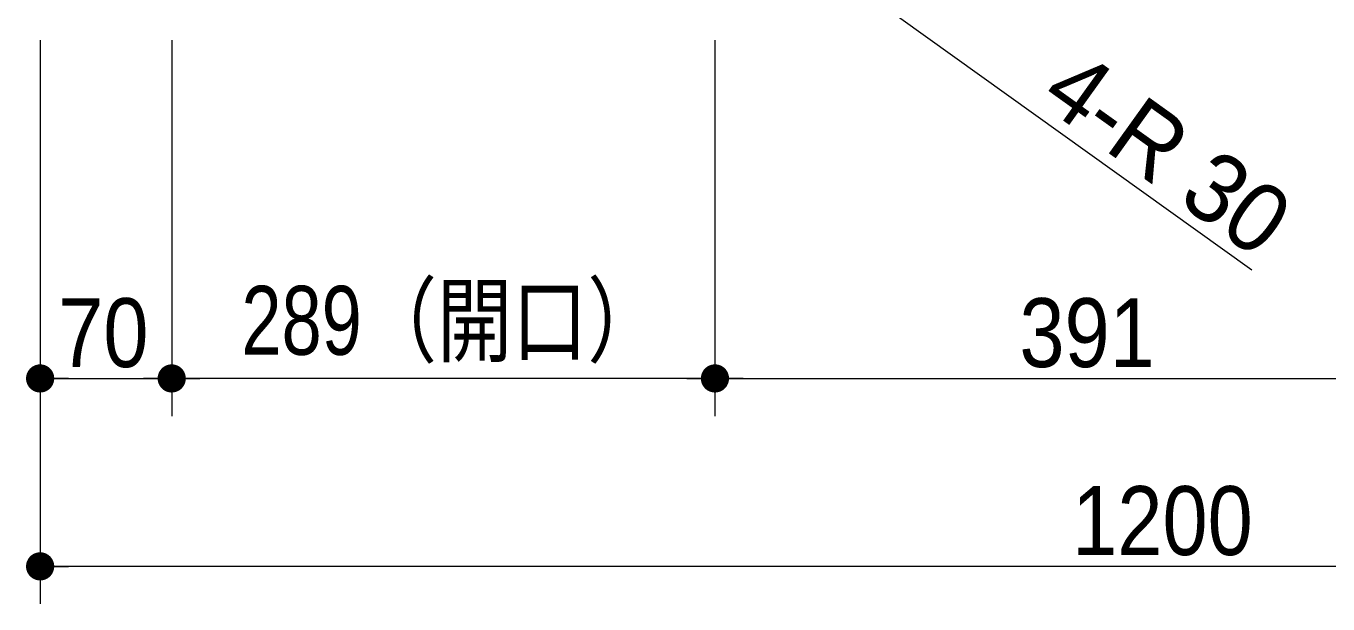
# Model space of a CAD drawing. Units: millimetres, scale not verified. Extents: x -6062 to 6062, y -3045 to 3045.
# Drawn here: x -2120 to -1427, y 545 to 852 of the extents above; entities that cross this region are included whole.
import ezdxf
from ezdxf.enums import TextEntityAlignment as Align

# ---------------------------------------------------------------- set-up
doc = ezdxf.new("R2010")
doc.units = ezdxf.units.MM
doc.header["$LTSCALE"] = 20
doc.header["$PDMODE"] = 32
doc.header["$PDSIZE"] = 10
for name, color, linetype, lineweight in [('0-2_2寸法-1', 7, 'Continuous', 15), ('0-3_0', 7, 'Continuous', 25), ('0-6_2寸法-2', 7, 'Continuous', 15)]:
    doc.layers.add(name, color=color, linetype=linetype, lineweight=lineweight)
doc.layers.add('0-4_Defpoints', color=7, linetype='Continuous')
doc.styles.add('ＭＳ Ｐゴシック', font='')
doc.styles.get('ＭＳ Ｐゴシック').set_extended_font_data('MS PGothic')

# ---------------------------------------------------------------- blocks, each defined once
blk = doc.blocks.new('_Dot')
at = {"layer": '0-3_0'}
blk.add_line((-10, 0), (-20, 0), dxfattribs=at)
for points in [[(0, 0), (-4.26, 9.05), (-3.09, 9.51)], [(0, 0), (-3.09, 9.51), (-1.87, 9.82)], [(0, 0), (-1.87, 9.82), (-0.63, 9.98)], [(0, 0), (-0.63, 9.98), (0.63, 9.98)], [(0, 0), (0.63, 9.98), (1.87, 9.82)], [(0, 0), (1.87, 9.82), (3.09, 9.51)], [(0, 0), (3.09, 9.51), (4.26, 9.05)], [(0, 0), (-10, 0), (-9.92, 1.25)], [(0, 0), (-9.92, -1.25), (-10, 0)], [(0, 0), (-9.92, 1.25), (-9.69, 2.49)], [(0, 0), (-9.69, -2.49), (-9.92, -1.25)], [(0, 0), (-9.69, 2.49), (-9.3, 3.68)], [(0, 0), (-9.3, -3.68), (-9.69, -2.49)], [(0, 0), (-9.3, 3.68), (-8.76, 4.82)], [(0, 0), (-8.76, -4.82), (-9.3, -3.68)], [(0, 0), (-8.76, 4.82), (-8.09, 5.88)], [(0, 0), (-8.09, -5.88), (-8.76, -4.82)], [(0, 0), (-8.09, 5.88), (-7.29, 6.85)], [(0, 0), (-7.29, -6.85), (-8.09, -5.88)], [(0, 0), (-7.29, 6.85), (-6.37, 7.71)], [(0, 0), (-6.37, -7.71), (-7.29, -6.85)], [(0, 0), (-6.37, 7.71), (-5.36, 8.44)], [(0, 0), (-5.36, -8.44), (-6.37, -7.71)], [(0, 0), (-5.36, 8.44), (-4.26, 9.05)], [(0, 0), (-4.26, -9.05), (-5.36, -8.44)], [(0, 0), (-3.09, -9.51), (-4.26, -9.05)], [(0, 0), (-1.87, -9.82), (-3.09, -9.51)], [(0, 0), (-0.63, -9.98), (-1.87, -9.82)], [(0, 0), (0.63, -9.98), (-0.63, -9.98)], [(0, 0), (4.26, 9.05), (5.36, 8.44)], [(0, 0), (5.36, 8.44), (6.37, 7.71)], [(0, 0), (6.37, 7.71), (7.29, 6.85)], [(0, 0), (7.29, 6.85), (8.09, 5.88)], [(0, 0), (8.09, 5.88), (8.76, 4.82)], [(0, 0), (8.76, 4.82), (9.3, 3.68)], [(0, 0), (9.3, 3.68), (9.69, 2.49)], [(0, 0), (9.69, 2.49), (9.92, 1.25)], [(0, 0), (9.92, 1.25), (10, 0)], [(0, 0), (1.87, -9.82), (0.63, -9.98)], [(0, 0), (3.09, -9.51), (1.87, -9.82)], [(0, 0), (4.26, -9.05), (3.09, -9.51)], [(0, 0), (5.36, -8.44), (4.26, -9.05)], [(0, 0), (6.37, -7.71), (5.36, -8.44)], [(0, 0), (7.29, -6.85), (6.37, -7.71)], [(0, 0), (8.09, -5.88), (7.29, -6.85)], [(0, 0), (8.76, -4.82), (8.09, -5.88)], [(0, 0), (9.3, -3.68), (8.76, -4.82)], [(0, 0), (9.69, -2.49), (9.3, -3.68)], [(0, 0), (9.92, -1.25), (9.69, -2.49)], [(0, 0), (10, 0), (9.92, -1.25)]]:
    blk.add_solid(points, dxfattribs=at)

msp = doc.modelspace()

# ---------------------------------------------------------------- linework, layer by layer
at = {"layer": '0-2_2寸法-1'}
for p, q in [((-2112.5, 845), (-2112.5, 645)), ((-2042.5, 845), (-2042.5, 645)), ((-2042.5, 845), (-2042.5, 645)), ((-1753.5, 845), (-1753.5, 645)), ((-1753.5, 845), (-1753.5, 645)), ((-2097.49, 665), (-2057.51, 665)), ((-1768.51, 665), (-2027.49, 665)), ((-1738.49, 665), (-1377.51, 665)), ((-2112.5, 645), (-2112.5, 545)), ((-927.51, 565), (-2097.49, 565))]:
    msp.add_line(p, q, dxfattribs=at)
at = {"layer": '0-4_Defpoints'}
for p in [(-2112.5, 665), (-2042.5, 665), (-2112.5, 565)]:
    msp.add_point(p, dxfattribs=at)
at = {"layer": '0-6_2寸法-2'}
msp.add_line((-1746.92, 922.78), (-1467.94, 722.86), dxfattribs=at)

# ---------------------------------------------------------------- block references
at = {"layer": '0-2_2寸法-1', "xscale": 0.7503418, "yscale": 0.7503418, "rotation": 180}
for p in [(-2112.5, 665), (-2042.5, 665), (-1753.5, 665), (-2112.5, 565)]:
    msp.add_blockref('_Dot', p, dxfattribs=at)
at = {"layer": '0-2_2寸法-1', "xscale": 0.7503418, "yscale": 0.7503418}
for p in [(-2042.5, 665), (-1753.5, 665)]:
    msp.add_blockref('_Dot', p, dxfattribs=at)

# ---------------------------------------------------------------- texts
at = {"layer": '0-2_2寸法-1', "style": 'ＭＳ Ｐゴシック'}
for s, width, p in [('289（開口）', 0.8, (-2005.4, 666.58)), ('70', 0.9, (-2102.87, 660.04)), ('391', 0.9, (-1591.52, 660.04)), ('1200', 0.9, (-1563.41, 560.04))]:
    msp.add_text(s, height=36.66, dxfattribs=dict(at, width=width)).set_placement(p, align=Align.BOTTOM_LEFT)
at = {"layer": '0-6_2寸法-2', "style": 'ＭＳ Ｐゴシック'}
msp.add_text('4-R 30', height=36.66, rotation=324.373, dxfattribs=at).set_placement((-1588.2, 802.94), align=Align.BOTTOM_LEFT)

doc.saveas('drawing.dxf')
